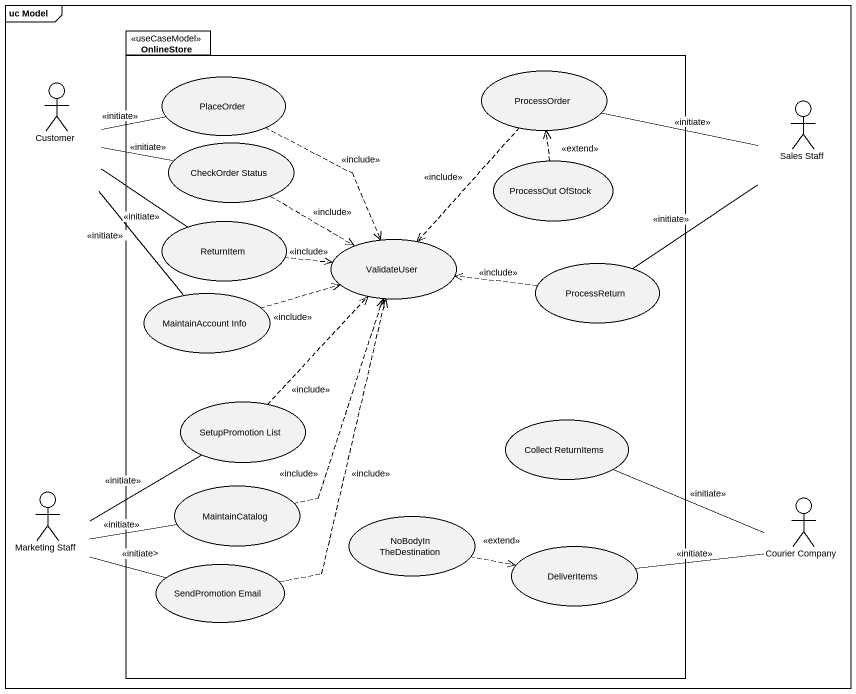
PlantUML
@startuml
mainframe uc Model
package OnlineStore <<useCaseModel>> {
  usecase ProcessOrder
  usecase PlaceOrder
  usecase "CheckOrder Status" as CheckOrder_Status
  usecase "ProcessOut OfStock" as ProcessOut_OfStock
  usecase ReturnItem
  usecase ValidateUser
  usecase ProcessReturn
  usecase "MaintainAccount Info" as MaintainAccount_Info
  usecase "SetupPromotion List" as SetupPromotion_List
  usecase "Collect ReturnItems" as Collect_ReturnItems
  usecase MaintainCatalog
  usecase "NoBodyIn TheDestination" as NoBodyIn_TheDestination
  usecase "SendPromotion Email" as SendPromotion_Email
  usecase DeliverItems
}
actor Customer
actor "Sales Staff" as Sales_Staff
actor "Marketing Staff" as Marketing_Staff
actor "Courier Company" as Courier_Company
ProcessOrder -right- Sales_Staff : <<initiate>>
ProcessOrder ..> ValidateUser : <<include>>
PlaceOrder -left- Customer : <<initiate>>
PlaceOrder ..> ValidateUser : <<include>>
CheckOrder_Status -left- Customer : <<initiate>>
CheckOrder_Status .right.> ValidateUser : <<include>>
ProcessOut_OfStock .up.> ProcessOrder : <<extend>>
ReturnItem -up- Customer : <<initiate>>
ReturnItem .right.> ValidateUser : <<include>>
ProcessReturn -up- Sales_Staff : <<initiate>>
ProcessReturn .left.> ValidateUser : <<include>>
MaintainAccount_Info -up- Customer : <<initiate>>
MaintainAccount_Info .right.> ValidateUser : <<include>>
SetupPromotion_List .up.> ValidateUser : <<include>>
SetupPromotion_List -left- Marketing_Staff : <<initiate>>
Collect_ReturnItems -right- Courier_Company : <<initiate>>
MaintainCatalog .up.> ValidateUser : <<include>>
MaintainCatalog -left- Marketing_Staff : <<initiate>>
NoBodyIn_TheDestination .right.> DeliverItems : <<extend>>
SendPromotion_Email .up.> ValidateUser : <<include>>
SendPromotion_Email -left- Marketing_Staff : <<initiate>
DeliverItems -right- Courier_Company : <<initiate>>
@enduml
